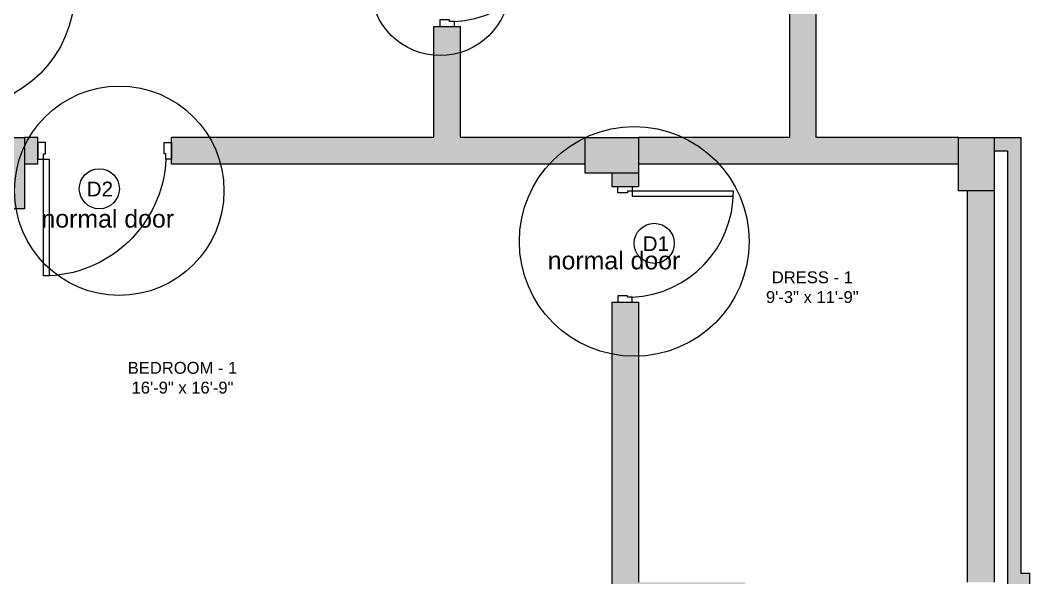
# Model space of a CAD drawing. Header units: inches. Extents: x 211391 to 214260, y -106888 to -102532.
# Drawn here: x 213530.4 to 213870.9, y -104723.5 to -104535.4 of the extents above; entities that cross this region are included whole.
import ezdxf

# ---------------------------------------------------------------- set-up
doc = ezdxf.new("R2010")
doc.units = ezdxf.units.IN
doc.header["$MEASUREMENT"] = 0
doc.linetypes.add('0226--P-00-GA 18.02.10$0$DASH', pattern=[0.35, 0.25, -0.1])
for name, color, linetype, lineweight in [('BEAM', 90, '0226--P-00-GA 18.02.10$0$DASH', 25), ('DOOR', 2, 'Continuous', 9), ('HATCH', 251, 'Continuous', 13), ('TEXT', 3, 'Continuous', 9), ('WALL', 5, 'Continuous', 25)]:
    doc.layers.add(name, color=color, linetype=linetype, lineweight=lineweight)
doc.layers.add('COLUMN', color=6, linetype='Continuous')
doc.layers.get('BEAM').off()
doc.styles.add('STYLE1', font='arial.ttf', dxfattribs={"height": 8})

# ---------------------------------------------------------------- blocks, each defined once
blk = doc.blocks.new('DOOR 3 L')
at = {"layer": 'DOOR'}
for points in [[(1.5, -4.54), (1.5, -3.04), (2, -3.04), (2, -0.04), (0, -0.04), (0, -4.54)], [(34.5, -4.54), (34.5, -3.04), (34, -3.04), (34, -0.04), (36, -0.04), (36, -4.54)]]:
    blk.add_lwpolyline(points, close=True, dxfattribs=at)
blk.add_lwpolyline([(34.5, -4.54, -0.400224), (1.5, -36.04), (1.5, -4.54), (3, -4.54), (3, -36.01)], format="xyb", dxfattribs=at)
blk = doc.blocks.new('79')
at = {"layer": 'COLUMN', "ltscale": 20, "true_color": 0xdd22ba}
h = blk.add_hatch(color=212, dxfattribs=at)
h.dxf.hatch_style = 1
h.paths.add_polyline_path([(213519.89, -104575.04), (213519.89, -104599.04), (213531.89, -104599.04), (213531.89, -104575.04)])
h = blk.add_hatch(color=212, dxfattribs=at)
h.dxf.hatch_style = 1
h.paths.add_polyline_path([(213738.89, -104575.04), (213720.89, -104575.04), (213720.89, -104587.04), (213738.89, -104587.04)])
h = blk.add_hatch(color=212, dxfattribs=at)
h.dxf.hatch_style = 1
h.paths.add_polyline_path([(213858.89, -104593.04), (213858.89, -104575.04), (213846.89, -104575.04), (213846.89, -104593.04)])
at = {"layer": 'COLUMN', "ltscale": 20}
for points in [[(213519.89, -104599.04), (213519.89, -104575.04), (213531.89, -104575.04), (213531.89, -104599.04)], [(213720.89, -104575.04), (213738.89, -104575.04), (213738.89, -104587.04), (213720.89, -104587.04)], [(213858.89, -104575.04), (213858.89, -104593.04), (213846.89, -104593.04), (213846.89, -104575.04)]]:
    blk.add_lwpolyline(points, close=True, dxfattribs=at)

msp = doc.modelspace()

# ---------------------------------------------------------------- hatches: boundary and pattern name
at = {"layer": 'HATCH', "ltscale": 15}
h = msp.add_hatch(color=256, dxfattribs=at)
h.dxf.hatch_style = 1
h.paths.add_polyline_path([(213846.89, -104575.04), (213798.89, -104575.04), (213798.89, -104494.04), (213789.89, -104494.04), (213789.89, -104575.04), (213738.89, -104575.04), (213738.89, -104584.04), (213846.89, -104584.04)])
h = msp.add_hatch(color=256, dxfattribs=at)
h.dxf.hatch_style = 1
h.paths.add_polyline_path([(213581.39, -104575.04), (213581.39, -104584.04), (213720.89, -104584.04), (213720.89, -104575.04), (213678.89, -104575.04), (213678.89, -104537.54), (213669.89, -104537.54), (213669.89, -104575.04)])
h = msp.add_hatch(color=256, dxfattribs=at)
h.dxf.hatch_style = 1
h.paths.add_polyline_path([(213536.39, -104575.04), (213531.89, -104575.04), (213531.89, -104584.04), (213536.39, -104584.04)])
h = msp.add_hatch(color=256, dxfattribs=at)
h.dxf.hatch_style = 1
h.paths.add_polyline_path([(213870.89, -104722.04), (213867.89, -104722.04), (213867.89, -104575.04), (213858.89, -104575.04), (213858.89, -104579.54), (213863.39, -104579.54), (213863.39, -104729.54), (213858.89, -104729.54), (213858.89, -104734.04), (213867.89, -104734.04), (213870.89, -104734.04)])
h = msp.add_hatch(color=256, dxfattribs=at)
h.dxf.hatch_style = 1
h.paths.add_polyline_path([(213738.89, -104587.04), (213729.89, -104587.04), (213729.89, -104591.54), (213738.89, -104591.54)])
h = msp.add_hatch(color=256, dxfattribs=at)
h.dxf.hatch_style = 1
h.paths.add_polyline_path([(213858.89, -104593.04), (213849.89, -104593.04), (213849.89, -104725.04), (213858.89, -104725.04)])
h = msp.add_hatch(color=256, dxfattribs=at)
h.dxf.hatch_style = 1
h.paths.add_polyline_path([(213738.89, -104734.04), (213774.89, -104734.04), (213774.89, -104725.04), (213738.89, -104725.04), (213738.89, -104630.54), (213729.89, -104630.54), (213729.89, -104782.04), (213738.89, -104782.04)])

# ---------------------------------------------------------------- linework, layer by layer
at = {"layer": 'Defpoints', "ltscale": 15}
for centre, radius in [((213509.58, -104525.78), 39.09), ((213672.04, -104524.04), 23.36), ((213563.81, -104592.97), 35.31), ((213737.48, -104610.09), 38.74)]:
    msp.add_circle(centre, radius, dxfattribs=at)
at = {"layer": 'Defpoints'}
for centre in [(213557.07, -104592.31), (213744.22, -104610.72)]:
    msp.add_circle(centre, 6.76, dxfattribs=at)
at = {"layer": 'WALL', "ltscale": 20}
for p, q in [((213789.89, -104494.04), (213789.89, -104575.04)), ((213798.89, -104575.04), (213798.89, -104494.04)), ((213669.89, -104537.54), (213678.89, -104537.54)), ((213669.89, -104575.04), (213669.89, -104537.54)), ((213678.89, -104575.04), (213678.89, -104537.54)), ((213536.39, -104575.04), (213531.89, -104575.04)), ((213536.39, -104584.04), (213536.39, -104575.04)), ((213669.89, -104575.04), (213581.39, -104575.04)), ((213581.39, -104584.04), (213581.39, -104575.04)), ((213720.89, -104575.04), (213678.89, -104575.04)), ((213789.89, -104575.04), (213738.89, -104575.04)), ((213846.89, -104575.04), (213798.89, -104575.04)), ((213536.39, -104584.04), (213531.89, -104584.04)), ((213720.89, -104584.04), (213581.39, -104584.04)), ((213846.89, -104584.04), (213738.89, -104584.04)), ((213729.89, -104587.04), (213729.89, -104591.54)), ((213738.89, -104587.04), (213738.89, -104591.54)), ((213729.89, -104591.54), (213738.89, -104591.54)), ((213849.89, -104725.04), (213849.89, -104593.04)), ((213858.89, -104593.04), (213858.89, -104725.04)), ((213729.89, -104630.54), (213738.89, -104630.54)), ((213729.89, -104630.54), (213729.89, -104782.04)), ((213738.89, -104630.54), (213738.89, -104725.04))]:
    msp.add_line(p, q, dxfattribs=at)
at = {"layer": 'WALL'}
for p, q in [((213858.89, -104575.04), (213867.89, -104575.04)), ((213867.89, -104575.04), (213867.89, -104722.04)), ((213858.89, -104579.54), (213863.39, -104579.54)), ((213863.39, -104579.54), (213863.39, -104729.54)), ((213870.89, -104722.04), (213867.89, -104722.04)), ((213870.89, -104734.04), (213870.89, -104722.04))]:
    msp.add_line(p, q, dxfattribs=at)

# ---------------------------------------------------------------- block references
at = {"layer": 'BEAM'}
msp.add_blockref('79', (0, 0), dxfattribs=at)
at = {"layer": 'DOOR', "ltscale": 5}
for p, xscale, yscale, zscale, rotation in [((213671.91, -104498.54), -1.083333333340205, 1.083333333340205, 1.083333333340205, 90), ((213731.91, -104591.54), -1.083333333333333, 1.083333333333333, 1.083333333333333, 89.99999999997283)]:
    msp.add_blockref('DOOR 3 L', p, dxfattribs=dict(at, xscale=xscale, yscale=yscale, zscale=zscale, rotation=rotation))
at = {"layer": 'DOOR', "ltscale": 5, "xscale": 1.249999999999134, "yscale": 1.249999999999134, "zscale": 1.249999999999134}
msp.add_blockref('DOOR 3 L', (213536.39, -104576.68), dxfattribs=at)

# ---------------------------------------------------------------- texts
at = {"layer": 'Defpoints', "style": 'STYLE1'}
msp.add_text('D1', height=5, dxfattribs=at).set_placement((213740.3, -104613.33))
at = {"layer": 'Defpoints', "insert": (213561.37, -104589.9), "char_height": 5, "attachment_point": 3, "style": 'STYLE1'}
msp.add_mtext_dynamic_manual_height_columns('\\A1;\\pxqc;D2', width=8.2379, gutter_width=70, heights=[0], dxfattribs=at)
at = {"layer": 'Defpoints', "ltscale": 15, "char_height": 6, "attachment_point": 3, "style": 'STYLE1'}
for insert in [(213610.92, -104599.41), (213781.66, -104613.49)]:
    msp.add_mtext_dynamic_manual_height_columns('\\A1;\\pxqc;normal door ', width=101.9942, gutter_width=35, heights=[0], dxfattribs=dict(at, insert=insert))
at = {"layer": 'TEXT', "ltscale": 10, "char_height": 4, "attachment_point": 3, "style": 'STYLE1'}
for s, insert in [('\\A1;\\pxqc;DRESS - 1\\P9\'-3" x 11\'-9"', (213848.53, -104620.17)), ('\\A1;\\pxqc;BEDROOM - 1\\P16\'-9" x 16\'-9"', (213636.13, -104650.71))]:
    msp.add_mtext_dynamic_manual_height_columns(s, width=101.9942, gutter_width=35, heights=[0], dxfattribs=dict(at, insert=insert))

doc.saveas('drawing.dxf')
